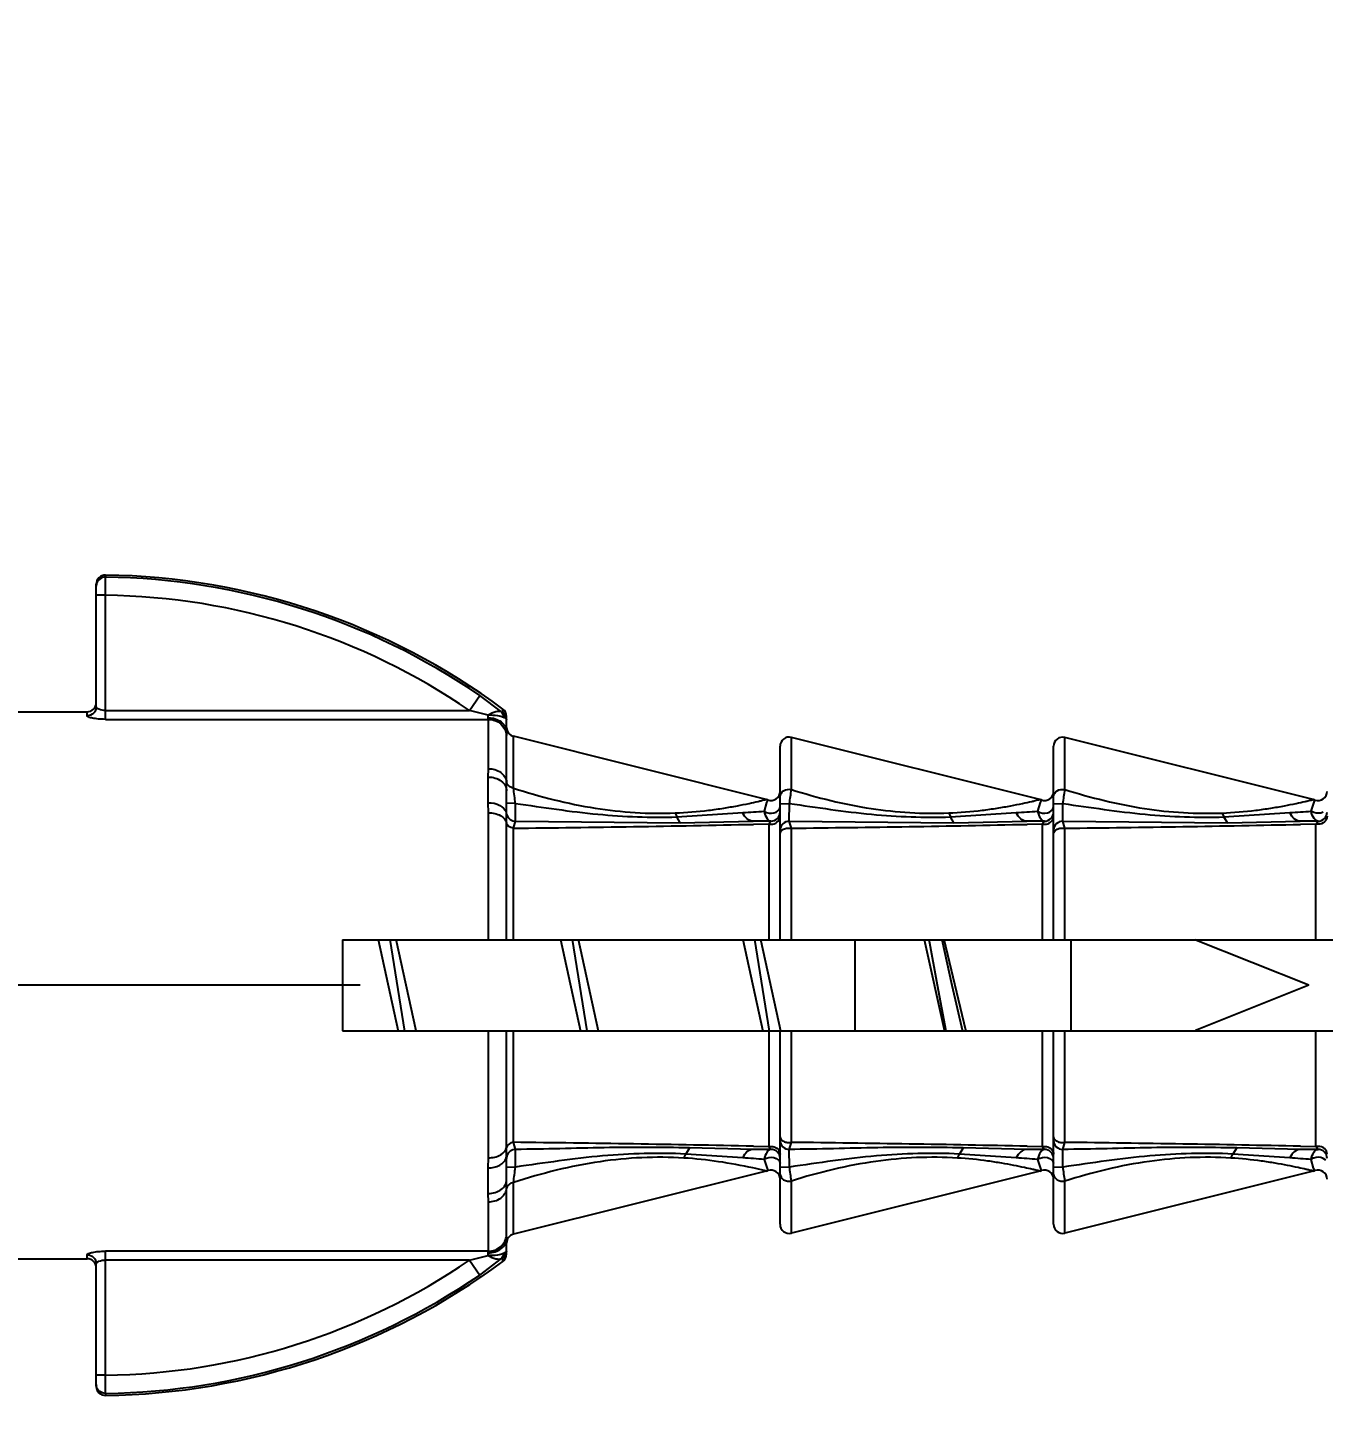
# Model space of a CAD drawing. Extents: x 10170 to 11010, y -16669 to -16075.
# Drawn here: x 10962.04 to 10972.7, y -16416.92 to -16405.47 of the extents above; entities that cross this region are included whole.
import ezdxf

# ---------------------------------------------------------------- set-up
doc = ezdxf.new("R2010")
doc.units = 0
doc.header["$MEASUREMENT"] = 0
doc.linetypes.add('CENTER', pattern=[47.5, 22, -8.5, 8.5, -8.5])
doc.layers.get('0').update_dxf_attribs({"linetype": 'CONTINUOUS'})
doc.layers.get('DEFPOINTS').update_dxf_attribs({"linetype": 'CONTINUOUS'})
doc.layers.add('02___PRT_ALL_AXES', color=7, linetype='CONTINUOUS')
doc.layers.add('5', color=2, linetype='CONTINUOUS', lineweight=9)
doc.styles.get("Standard").update_dxf_attribs({"font": 'Gulim.ttf'})
doc.dimstyles.new('STANDARD$0', dxfattribs={"dimtxt": 3.5, "dimasz": 2.5, "dimexe": 0.7, "dimexo": 0.7, "dimgap": 0.5, "dimtad": 3, "dimdec": 4, "dimdsep": 46, "dimtxsty": 'Standard', "dimcen": 0, "dimclrd": 2, "dimclre": 2, "dimclrt": 4, "dimadec": 0, "dimazin": 0, "dimtp": 0.2, "dimtm": 0.1, "dimtfac": 0.5, "dimtdec": 4, "dimtmove": 1, "dimatfit": 3, "dimfxl": 0, "dimtolj": 1, "dimarcsym": 0})

# ---------------------------------------------------------------- blocks, each defined once
blk = doc.blocks.new('*D30')
at = {"layer": '5', "color": 2, "lineweight": -2}
for p, q in [((10830.381, -16194.217), (10979.478, -16194.217)), ((10978.778, -16423.29), (10978.778, -16196.717)), ((10958.432, -16425.79), (10979.478, -16425.79))]:
    blk.add_line(p, q, dxfattribs=at)
at = {"layer": '5', "color": 2}
for points in [[(10978.362, -16196.717), (10979.195, -16196.717), (10978.778, -16194.217)], [(10978.362, -16423.29), (10979.195, -16423.29), (10978.778, -16425.79)]]:
    blk.add_solid(points, dxfattribs=at)
at = {"layer": 'DEFPOINTS', "color": 0}
for p in [(10829.681, -16194.217), (10978.778, -16194.217), (10957.732, -16425.79)]:
    blk.add_point(p, dxfattribs=at)
at = {"layer": '5', "color": 4, "insert": (10974.929, -16313.007), "char_height": 3.5, "attachment_point": 5, "rotation": 90}
blk.add_mtext('\\A1;231.5', dxfattribs=at)

msp = doc.modelspace()

# ---------------------------------------------------------------- linework, layer by layer
at = {"color": 7, "linetype": 'Continuous'}
for p, q in [((10962.68259, -16409.97066), (10962.68259, -16409.98719)), ((10962.60654, -16411.0535), (10962.60658, -16410.04567)), ((10962.68157, -16410.13646), (10962.68259, -16409.9872)), ((10962.68157, -16410.13646), (10962.60657, -16410.13645)), ((10962.68154, -16411.15755), (10962.68157, -16410.13656)), ((10965.67714, -16411.08473), (10965.76127, -16410.96176)), ((10965.94062, -16411.09695), (10965.76127, -16410.96176)), ((10962.53154, -16411.12764), (10962.53154, -16411.09514)), ((10962.68154, -16411.08463), (10965.67714, -16411.08473)), ((10965.83154, -16411.1229), (10965.67714, -16411.08473)), ((10965.94062, -16411.09695), (10965.95114, -16411.09818)), ((10965.94064, -16411.09695), (10965.96034, -16411.13652)), ((10965.95114, -16411.09818), (10965.95114, -16411.07261)), ((10965.95114, -16411.09818), (10965.97828, -16411.13618)), ((10962.68154, -16411.15755), (10965.83253, -16411.15765)), ((10965.83154, -16411.14438), (10965.83154, -16411.1229)), ((10965.83253, -16411.15765), (10965.83154, -16411.14438)), ((10965.83251, -16411.56394), (10965.83253, -16411.15765)), ((10965.96105, -16411.14203), (10965.97897, -16411.15434)), ((10965.98155, -16411.26616), (10965.98154, -16411.13292)), ((10965.98187, -16411.28985), (10965.98155, -16411.26615)), ((10965.98185, -16411.67159), (10965.98187, -16411.28985)), ((10966.03833, -16411.72364), (10966.03835, -16411.29696)), ((10968.32471, -16411.73523), (10968.32473, -16411.30613)), ((10970.57471, -16411.73531), (10970.57473, -16411.30621)), ((10968.23148, -16412.97033), (10968.23153, -16411.37889)), ((10970.48148, -16412.97041), (10970.48153, -16411.37897)), ((10965.83152, -16411.63228), (10965.83251, -16411.56394)), ((10965.83152, -16411.84332), (10965.83152, -16411.63228)), ((10965.98152, -16411.74648), (10965.98185, -16411.67159)), ((10965.98151, -16411.94346), (10965.98152, -16411.74648)), ((10965.8325, -16411.92628), (10965.83152, -16411.84332)), ((10965.97793, -16411.92175), (10965.98151, -16411.94346)), ((10966.05448, -16411.8495), (10965.98152, -16411.84739)), ((10965.98497, -16411.94264), (10965.98152, -16411.92027)), ((10966.05632, -16411.99527), (10966.05449, -16411.8495)), ((10968.12051, -16411.84113), (10968.09984, -16411.91279)), ((10968.13152, -16411.82102), (10968.12051, -16411.84113)), ((10968.19885, -16411.92158), (10968.22285, -16411.9031)), ((10968.22285, -16411.9031), (10968.23152, -16411.87907)), ((10968.23152, -16411.85257), (10968.30872, -16411.85017)), ((10968.30672, -16411.99534), (10968.30871, -16411.85017)), ((10970.37051, -16411.8412), (10970.34984, -16411.91287)), ((10970.38152, -16411.8211), (10970.37051, -16411.8412)), ((10970.44885, -16411.92165), (10970.47285, -16411.90317)), ((10970.47285, -16411.90317), (10970.48152, -16411.87914)), ((10970.48152, -16411.85265), (10970.55872, -16411.85025)), ((10970.55672, -16411.99542), (10970.55871, -16411.85025)), ((10972.59984, -16411.91294), (10972.63105, -16411.82188)), ((10965.83247, -16412.97025), (10965.8325, -16411.92628)), ((10965.98184, -16412.01202), (10965.98151, -16411.94346)), ((10965.98181, -16412.97026), (10965.98184, -16412.01202)), ((10966.03832, -16412.05349), (10966.05632, -16411.99527)), ((10966.05632, -16411.99527), (10967.4109, -16412.00854)), ((10967.36899, -16411.92794), (10967.38303, -16411.95999)), ((10967.38303, -16411.95999), (10967.92473, -16411.92494)), ((10967.4109, -16412.00853), (10967.38303, -16411.95999)), ((10967.4109, -16412.00854), (10968.01082, -16411.99532)), ((10968.15651, -16411.99533), (10968.01082, -16411.99532)), ((10968.13832, -16412.01859), (10968.01324, -16412.0214)), ((10968.13832, -16412.01859), (10968.13829, -16412.97033)), ((10968.15651, -16411.99533), (10968.13832, -16412.01858)), ((10968.13832, -16412.01859), (10968.17207, -16412.01912)), ((10968.3247, -16412.05312), (10968.30672, -16411.99534)), ((10968.30672, -16411.99534), (10969.6609, -16412.00861)), ((10969.61899, -16411.92802), (10969.63303, -16411.96006)), ((10969.63303, -16411.96006), (10970.17473, -16411.92502)), ((10969.6609, -16412.00861), (10969.63303, -16411.96006)), ((10969.6609, -16412.00861), (10970.26082, -16411.9954)), ((10970.40651, -16411.9954), (10970.26082, -16411.9954)), ((10970.38832, -16412.01866), (10970.26321, -16412.02147)), ((10970.38832, -16412.01866), (10970.38829, -16412.9704)), ((10970.40651, -16411.9954), (10970.38832, -16412.01866)), ((10970.38832, -16412.01866), (10970.42207, -16412.01919)), ((10970.5747, -16412.0532), (10970.55672, -16411.99542)), ((10970.55672, -16411.99542), (10971.9109, -16412.00868)), ((10971.86899, -16411.92809), (10971.88303, -16411.96014)), ((10971.88303, -16411.96014), (10972.42473, -16411.92509)), ((10971.9109, -16412.00868), (10971.88303, -16411.96014)), ((10971.9109, -16412.00868), (10972.51082, -16411.99547)), ((10972.65651, -16411.99548), (10972.51082, -16411.99547)), ((10972.63832, -16412.01874), (10972.51321, -16412.02155)), ((10972.63829, -16412.97048), (10972.63832, -16412.01874)), ((10972.63832, -16412.01873), (10972.65651, -16411.99548)), ((10972.65613, -16412.02067), (10972.63832, -16412.01874)), ((10966.03829, -16412.97026), (10966.03832, -16412.05349)), ((10968.32467, -16412.97034), (10968.3247, -16412.05312)), ((10970.57467, -16412.97041), (10970.5747, -16412.0532)), ((10964.63148, -16412.97021), (10964.63146, -16413.72021)), ((10964.63148, -16412.97021), (10981.13148, -16412.97076)), ((10964.92598, -16412.96783), (10965.0893, -16413.72267)), ((10965.02106, -16412.96965), (10965.14208, -16413.72206)), ((10965.23669, -16413.72141), (10965.07366, -16412.96788)), ((10966.42596, -16412.96781), (10966.5893, -16413.72273)), ((10966.52081, -16412.96815), (10966.64194, -16413.72128)), ((10966.73695, -16413.72262), (10966.57365, -16412.96791)), ((10967.92597, -16412.9679), (10968.08928, -16413.72268)), ((10968.02111, -16412.97005), (10968.14202, -16413.72177)), ((10968.0768, -16412.98196), (10968.07365, -16412.96797)), ((10968.23668, -16413.72149), (10968.0768, -16412.98196)), ((10969.41669, -16412.96816), (10969.58267, -16413.72285)), ((10969.52671, -16413.34538), (10969.45892, -16412.96866)), ((10969.56335, -16412.96863), (10969.64559, -16413.34538)), ((10969.75972, -16413.71577), (10969.58035, -16412.9684)), ((10970.62391, -16412.97041), (10970.62388, -16413.72041)), ((10972.58147, -16413.34548), (10971.64398, -16412.97045)), ((10969.59804, -16413.72345), (10969.52671, -16413.34538)), ((10969.64559, -16413.34538), (10969.73316, -16413.72317)), ((10972.58147, -16413.34548), (10971.64873, -16413.71854)), ((10964.63146, -16413.72021), (10981.13146, -16413.72076)), ((10965.83241, -16414.76423), (10965.83244, -16413.72025)), ((10965.98175, -16414.67849), (10965.98178, -16413.72026)), ((10966.03824, -16414.63703), (10966.03827, -16413.72026)), ((10968.13827, -16413.72033), (10968.13823, -16414.67207)), ((10968.2314, -16415.31177), (10968.23146, -16413.72033)), ((10968.32462, -16414.63755), (10968.32465, -16413.72034)), ((10970.38827, -16413.7204), (10970.38823, -16414.67215)), ((10970.4814, -16415.31185), (10970.48146, -16413.72041)), ((10970.57462, -16414.63762), (10970.57465, -16413.72041)), ((10972.63823, -16414.67222), (10972.63827, -16413.72048)), ((10966.05623, -16414.69525), (10966.03823, -16414.63703)), ((10968.01316, -16414.66926), (10968.13823, -16414.67207)), ((10968.13823, -16414.67207), (10968.17198, -16414.67155)), ((10968.13823, -16414.67207), (10968.15642, -16414.69533)), ((10968.30663, -16414.69533), (10968.32462, -16414.63755)), ((10970.26313, -16414.66933), (10970.38823, -16414.67215)), ((10970.38823, -16414.67215), (10970.42198, -16414.67162)), ((10970.38823, -16414.67215), (10970.40642, -16414.6954)), ((10970.55663, -16414.6954), (10970.57462, -16414.63762)), ((10972.51313, -16414.66941), (10972.63823, -16414.67222)), ((10972.65605, -16414.67029), (10972.63823, -16414.67222)), ((10972.65642, -16414.69548), (10972.63823, -16414.67222)), ((10965.83142, -16414.84719), (10965.83241, -16414.76423)), ((10965.97783, -16414.76877), (10965.98142, -16414.74706)), ((10965.98141, -16414.94404), (10965.98142, -16414.74706)), ((10965.98142, -16414.74706), (10965.98175, -16414.67849)), ((10965.98487, -16414.74788), (10965.98142, -16414.77025)), ((10966.05439, -16414.84102), (10966.05623, -16414.69525)), ((10967.44001, -16414.7663), (10967.45633, -16414.73333)), ((10967.48756, -16414.68375), (10967.45633, -16414.73333)), ((10967.92463, -16414.7657), (10967.45633, -16414.73333)), ((10968.01073, -16414.69532), (10967.48756, -16414.68375)), ((10968.15642, -16414.69533), (10968.01073, -16414.69532)), ((10968.09975, -16414.77786), (10968.13049, -16414.86823)), ((10968.19876, -16414.76908), (10968.22275, -16414.78756)), ((10968.22275, -16414.78756), (10968.23142, -16414.8116)), ((10968.30861, -16414.8405), (10968.30663, -16414.69533)), ((10969.69, -16414.76639), (10969.70634, -16414.7334)), ((10969.73757, -16414.68382), (10969.70634, -16414.7334)), ((10970.17462, -16414.76577), (10969.70634, -16414.7334)), ((10970.26072, -16414.6954), (10969.73758, -16414.68382)), ((10970.40642, -16414.6954), (10970.26072, -16414.6954)), ((10970.34975, -16414.77794), (10970.38048, -16414.86828)), ((10970.44876, -16414.76916), (10970.47275, -16414.78764)), ((10970.47275, -16414.78764), (10970.48142, -16414.81167)), ((10970.55861, -16414.84057), (10970.55663, -16414.6954)), ((10971.94, -16414.76647), (10971.95634, -16414.73348)), ((10971.98757, -16414.6839), (10971.95634, -16414.73348)), ((10972.42462, -16414.76585), (10971.95634, -16414.73348)), ((10972.51072, -16414.69547), (10971.98758, -16414.6839)), ((10972.65642, -16414.69548), (10972.51072, -16414.69547)), ((10972.61998, -16414.84873), (10972.59975, -16414.77801)), ((10972.72067, -16414.78516), (10972.69871, -16414.76919)), ((10965.83141, -16415.05823), (10965.83142, -16414.84719)), ((10966.05439, -16414.84102), (10965.98142, -16414.84313)), ((10968.1178, -16414.87373), (10968.10136, -16414.86978)), ((10968.23142, -16414.83809), (10968.30861, -16414.8405)), ((10970.48142, -16414.83816), (10970.55861, -16414.84057)), ((10972.63142, -16414.86978), (10972.61998, -16414.84873)), ((10965.98174, -16415.01893), (10965.98141, -16414.94404)), ((10966.03821, -16415.39356), (10966.03822, -16414.96688)), ((10968.32459, -16415.38454), (10968.3246, -16414.95544)), ((10970.57459, -16415.38461), (10970.5746, -16414.95551)), ((10965.8324, -16415.12656), (10965.83141, -16415.05823)), ((10965.83238, -16415.53285), (10965.8324, -16415.12656)), ((10965.98173, -16415.40067), (10965.98174, -16415.01893)), ((10965.98139, -16415.5576), (10965.9814, -16415.42683)), ((10965.9814, -16415.42683), (10965.98173, -16415.40067)), ((10962.53139, -16415.59514), (10962.53139, -16415.56264)), ((10962.68136, -16416.55337), (10962.6814, -16415.53275)), ((10965.83238, -16415.53285), (10962.6814, -16415.53275)), ((10965.67699, -16415.60577), (10965.83139, -16415.5676)), ((10965.83139, -16415.54613), (10965.83238, -16415.53285)), ((10965.83139, -16415.5676), (10965.83139, -16415.54613)), ((10965.95764, -16415.56594), (10965.94046, -16415.59357)), ((10965.96063, -16415.54863), (10965.95764, -16415.56594)), ((10965.96821, -16415.54402), (10965.96064, -16415.54863)), ((10965.9814, -16415.53271), (10965.96732, -16415.57596)), ((10965.9814, -16415.53271), (10965.96821, -16415.54402)), ((10962.60636, -16416.64426), (10962.60639, -16415.63684)), ((10965.67699, -16415.60577), (10962.68139, -16415.60567)), ((10965.67699, -16415.60577), (10965.76111, -16415.72874)), ((10965.76111, -16415.72874), (10965.94047, -16415.59357)), ((10965.94047, -16415.59357), (10965.95099, -16415.59233)), ((10965.95099, -16415.6179), (10965.95099, -16415.59233)), ((10962.68136, -16416.55384), (10962.60636, -16416.55384)), ((10962.68237, -16416.7031), (10962.68136, -16416.55384)), ((10962.68237, -16416.70311), (10962.68237, -16416.71963))]:
    msp.add_line(p, q, dxfattribs=at)
for centre, radius, start, end in [((10962.68158, -16410.04565), 0.075, 89.223808, 179.998099), ((10962.60639, -16415.59515), 5.625, 53.514362, 89.223808), ((10962.68102, -16410.06188), 0.07444, 168.324033, 179.945773), ((10962.60772, -16415.5738), 5.58711, 55.637089, 89.232196), ((10962.60812, -16415.57471), 5.43865, 55.646406, 89.226162), ((10962.53155, -16411.02014), 0.075, 269.998099, 359.998099), ((10965.90654, -16411.13291), 0.075, 359.998099, 53.514362), ((10965.88431, -16411.14603), 0.07662, 3.080384, 7.126938), ((10965.9076, -16411.1579), 0.07394, 0.068016, 17.079022), ((10966.05654, -16411.2242), 0.075, 179.998099, 255.961855), ((10968.30653, -16411.37889), 0.075, 75.961855, 179.998099), ((10970.55653, -16411.37897), 0.075, 75.961855, 179.998099), ((10942.6697, -16414.78665), 23.56851, 7.158919, 7.467407), ((10968.15652, -16411.75031), 0.075, 250.526876, 359.998099), ((10940.73536, -16407.9541), 27.84725, 351.957432, 352.196203), ((10970.40652, -16411.75039), 0.075, 250.526876, 359.998099), ((10942.98536, -16407.95417), 27.84725, 351.957432, 352.196203), ((10972.65652, -16411.75046), 0.075, 250.526878, 359.998099), ((10966.66372, -16392.48164), 19.48415, 273.710752, 274.226931), ((10968.08151, -16411.96244), 0.15, 70.526875, 75.961855), ((10968.15652, -16411.92033), 0.075, 269.998099, 359.998099), ((10968.91377, -16392.48244), 19.48343, 273.71075, 274.226946), ((10970.33151, -16411.96252), 0.15, 70.526875, 75.961855), ((10970.40652, -16411.9204), 0.075, 269.998037, 359.998088), ((10971.16363, -16392.48048), 19.48546, 273.710764, 274.226906), ((10972.58151, -16411.96259), 0.15, 70.526872, 75.961855), ((10972.65652, -16411.92048), 0.075, 269.998055, 359.998099), ((10966.05646, -16411.9204), 0.07487, 197.280735, 269.892645), ((10963.96988, -16223.96826), 188.0966, 270.6300754, 271.2317357), ((10968.30649, -16412.07032), 0.07498, 89.822248, 180.014884), ((10966.24218, -16225.11943), 186.94529, 270.638273, 271.2324778), ((10970.55649, -16412.07039), 0.07498, 89.822248, 180.014884), ((10968.49218, -16225.11969), 186.94511, 270.6382728, 271.2324781), ((10963.46334, -16632.98395), 218.36209, 88.806093, 89.3243616), ((10968.3064, -16414.62035), 0.07498, 179.981315, 270.17409), ((10965.74739, -16630.9713), 216.3491, 88.8040108, 89.3174576), ((10970.5564, -16414.62043), 0.07498, 179.981315, 270.17409), ((10967.99739, -16630.97144), 216.34916, 88.8040109, 89.3174575), ((10966.05636, -16414.77012), 0.07487, 90.104312, 162.719096), ((10966.49792, -16436.57691), 21.85782, 85.79738, 86.257515), ((10968.15642, -16414.77033), 0.075, 359.998099, 89.998021), ((10968.74245, -16436.65607), 21.9371, 85.798266, 86.256757), ((10970.40642, -16414.7704), 0.075, 359.998099, 89.998145), ((10970.99284, -16436.65039), 21.93133, 85.798167, 86.25678), ((10972.65642, -16414.77048), 0.075, 359.998099, 89.998099), ((10949.02328, -16412.71797), 17.16293, 352.470707, 352.894333), ((10968.08142, -16414.72821), 0.15, 284.034342, 289.469328), ((10968.15642, -16414.94035), 0.075, 359.998099, 109.46932), ((10947.75525, -16417.75812), 20.75942, 7.759061, 8.079359), ((10970.33142, -16414.72829), 0.15, 284.034342, 289.469328), ((10970.40642, -16414.94042), 0.075, 359.998099, 109.46932), ((10950.00525, -16417.75819), 20.75942, 7.759061, 8.079359), ((10972.58142, -16414.72836), 0.15, 284.034342, 289.469324), ((10972.65642, -16414.94049), 0.075, 359.998099, 109.46932), ((10968.3064, -16415.31178), 0.075, 179.998099, 284.034342), ((10970.5564, -16415.31185), 0.075, 179.998099, 284.034342), ((10966.0564, -16415.46632), 0.075, 104.034342, 179.998099), ((10965.90639, -16415.5576), 0.075, 306.481836, 359.998099), ((10965.90659, -16415.53172), 0.07513, 306.224081, 323.930022), ((10962.53139, -16415.67014), 0.075, 359.998099, 89.998099), ((10962.61019, -16411.11954), 5.43429, 270.750443, 304.356703), ((10962.60654, -16411.09515), 5.625, 270.77239, 306.481836), ((10962.6079, -16411.11656), 5.58704, 270.763725, 304.359253), ((10962.68088, -16416.62841), 0.07452, 180.056178, 192.315526), ((10962.68136, -16416.64464), 0.075, 179.998099, 270.77239)]:
    msp.add_arc(centre, radius, start, end, dxfattribs=at)
for points, knots in [([(10962.68259, -16409.98719), (10962.66567, -16409.98696), (10962.63062, -16409.99863), (10962.61153, -16410.03029), (10962.60812, -16410.04682)], [0, 0, 0, 0, 0.50069568, 1, 1, 1, 1]), ([(10962.60654, -16411.05373), (10962.60654, -16411.07263), (10962.59027, -16411.11214), (10962.55064, -16411.12764), (10962.53154, -16411.12764)], [0, 0, 0, 0, 0.49742801, 1, 1, 1, 1]), ([(10962.68154, -16411.08463), (10962.66325, -16411.08462), (10962.63789, -16411.08124), (10962.60655, -16411.06352), (10962.60654, -16411.05373)], [0, 0, 0, 0, 0.65142701, 1, 1, 1, 1]), ([(10965.94064, -16411.09696), (10965.926, -16411.09067), (10965.88473, -16411.09419), (10965.85049, -16411.11111), (10965.83153, -16411.12291)], [0, 0, 0, 0, 0.41649047, 1, 1, 1, 1]), ([(10965.83154, -16411.12291), (10965.85631, -16411.12076), (10965.90036, -16411.1223), (10965.94449, -16411.1324), (10965.96105, -16411.14203)], [0, 0, 0, 0, 0.56487905, 1, 1, 1, 1]), ([(10962.68154, -16411.15755), (10962.6625, -16411.15754), (10962.62751, -16411.15614), (10962.57947, -16411.14932), (10962.55088, -16411.14194), (10962.53155, -16411.13283), (10962.53154, -16411.12764)], [0, 0, 0, 0, 0.3663024, 0.68097271, 0.90019784, 1, 1, 1, 1]), ([(10965.83154, -16411.14438), (10965.86877, -16411.14438), (10965.92588, -16411.16118), (10965.9729, -16411.21503), (10965.98154, -16411.248), (10965.98154, -16411.26368)], [0, 0, 0, 0, 0.53359975, 0.7751363, 1, 1, 1, 1]), ([(10965.83253, -16411.15765), (10965.86849, -16411.15765), (10965.9425, -16411.1842), (10965.97847, -16411.25472), (10965.98187, -16411.28985)], [0, 0, 0, 0, 0.50470211, 1, 1, 1, 1]), ([(10965.97897, -16411.15434), (10965.97966, -16411.15498), (10965.98065, -16411.15598), (10965.98154, -16411.1573), (10965.98154, -16411.15781)], [0, 0, 0, 0, 0.64772405, 1, 1, 1, 1]), ([(10965.83251, -16411.56394), (10965.86772, -16411.56395), (10965.93564, -16411.58098), (10965.97829, -16411.64158), (10965.98185, -16411.67159)], [0, 0, 0, 0, 0.53806112, 1, 1, 1, 1]), ([(10965.83152, -16411.63228), (10965.8686, -16411.63228), (10965.92507, -16411.64783), (10965.97271, -16411.69952), (10965.98152, -16411.73143), (10965.98152, -16411.74648)], [0, 0, 0, 0, 0.54072463, 0.78038997, 1, 1, 1, 1]), ([(10966.03833, -16411.72364), (10966.02425, -16411.72085), (10965.99822, -16411.70954), (10965.98333, -16411.68404), (10965.98185, -16411.67159)], [0, 0, 0, 0, 0.53387716, 1, 1, 1, 1]), ([(10966.03833, -16411.72364), (10966.25833, -16411.79409), (10966.69651, -16411.90696), (10967.14965, -16411.9368), (10967.36903, -16411.92798)], [0, 0, 0, 0, 0.51270553, 1, 1, 1, 1]), ([(10968.23152, -16411.79268), (10968.23152, -16411.77439), (10968.25943, -16411.73543), (10968.30338, -16411.73102), (10968.32471, -16411.73523)], [0, 0, 0, 0, 0.45682061, 1, 1, 1, 1]), ([(10968.32471, -16411.73523), (10968.53899, -16411.8023), (10968.96555, -16411.90905), (10969.40585, -16411.93662), (10969.61903, -16411.92806)], [0, 0, 0, 0, 0.51277118, 1, 1, 1, 1]), ([(10970.48152, -16411.79275), (10970.48152, -16411.77446), (10970.50943, -16411.7355), (10970.55338, -16411.7311), (10970.57471, -16411.73531)], [0, 0, 0, 0, 0.45682061, 1, 1, 1, 1]), ([(10970.57471, -16411.73531), (10970.78899, -16411.80238), (10971.21555, -16411.90913), (10971.65585, -16411.9367), (10971.86903, -16411.92813)], [0, 0, 0, 0, 0.51277118, 1, 1, 1, 1]), ([(10965.83152, -16411.84332), (10965.86365, -16411.84332), (10965.92225, -16411.85414), (10965.96982, -16411.89736), (10965.97793, -16411.92175)], [0, 0, 0, 0, 0.55564161, 1, 1, 1, 1]), ([(10966.05448, -16411.8495), (10966.28015, -16411.88132), (10966.71998, -16411.95012), (10967.16614, -16411.9665), (10967.38303, -16411.95999)], [0, 0, 0, 0, 0.51225867, 1, 1, 1, 1]), ([(10967.36903, -16411.92798), (10967.46088, -16411.9243), (10967.59436, -16411.91319), (10967.76432, -16411.88915), (10967.87506, -16411.86985), (10967.96954, -16411.85094), (10968.03602, -16411.83607), (10968.0775, -16411.82671), (10968.09806, -16411.82138), (10968.1108, -16411.81916), (10968.11641, -16411.81692), (10968.1179, -16411.81692)], [0, 0, 0, 0, 0.36369632, 0.52914306, 0.67906054, 0.80838348, 0.91033995, 0.9485187, 0.97675395, 0.99412563, 1, 1, 1, 1]), ([(10968.09984, -16411.91279), (10968.10475, -16411.93446), (10968.11425, -16411.9673), (10968.14394, -16411.99533), (10968.15651, -16411.99533)], [0, 0, 0, 0, 0.63864713, 1, 1, 1, 1]), ([(10968.09984, -16411.91279), (10968.10616, -16411.9178), (10968.13656, -16411.93383), (10968.17535, -16411.9326), (10968.19885, -16411.92158)], [0, 0, 0, 0, 0.23691573, 1, 1, 1, 1]), ([(10968.30872, -16411.85017), (10968.53365, -16411.88196), (10968.97211, -16411.95033), (10969.41683, -16411.96655), (10969.63303, -16411.96006)], [0, 0, 0, 0, 0.51225371, 1, 1, 1, 1]), ([(10969.61903, -16411.92806), (10969.71088, -16411.92437), (10969.84436, -16411.91326), (10970.01432, -16411.88923), (10970.12506, -16411.86992), (10970.21954, -16411.85102), (10970.28602, -16411.83614), (10970.3275, -16411.82678), (10970.34806, -16411.82145), (10970.3608, -16411.81923), (10970.36641, -16411.81699), (10970.3679, -16411.817)], [0, 0, 0, 0, 0.36369632, 0.52914306, 0.67906054, 0.80838348, 0.91033995, 0.9485187, 0.97675395, 0.99412563, 1, 1, 1, 1]), ([(10970.34984, -16411.91287), (10970.35475, -16411.93453), (10970.36425, -16411.96738), (10970.39394, -16411.9954), (10970.40651, -16411.9954)], [0, 0, 0, 0, 0.63864391, 1, 1, 1, 1]), ([(10970.34984, -16411.91287), (10970.35616, -16411.91787), (10970.38656, -16411.9339), (10970.42535, -16411.93267), (10970.44885, -16411.92165)], [0, 0, 0, 0, 0.23691573, 1, 1, 1, 1]), ([(10970.55872, -16411.85025), (10970.78365, -16411.88204), (10971.22211, -16411.95041), (10971.66683, -16411.96663), (10971.88303, -16411.96014)], [0, 0, 0, 0, 0.51225371, 1, 1, 1, 1]), ([(10971.86903, -16411.92813), (10971.96088, -16411.92445), (10972.09436, -16411.91334), (10972.26432, -16411.8893), (10972.37506, -16411.87), (10972.46954, -16411.85109), (10972.53602, -16411.83622), (10972.5775, -16411.82686), (10972.59806, -16411.82153), (10972.6108, -16411.81931), (10972.61641, -16411.81706), (10972.6179, -16411.81707)], [0, 0, 0, 0, 0.36369632, 0.52914306, 0.67906054, 0.80838348, 0.91033995, 0.9485187, 0.97675395, 0.99412563, 1, 1, 1, 1]), ([(10972.65651, -16411.99548), (10972.64395, -16411.99548), (10972.61426, -16411.96745), (10972.60475, -16411.93461), (10972.59984, -16411.91294)], [0, 0, 0, 0, 0.36130274, 1, 1, 1, 1]), ([(10972.69885, -16411.92173), (10972.67535, -16411.93275), (10972.63656, -16411.93398), (10972.60616, -16411.91795), (10972.59984, -16411.91294)], [0, 0, 0, 0, 0.76308432, 1, 1, 1, 1]), ([(10965.8325, -16411.92628), (10965.86715, -16411.92628), (10965.92864, -16411.93654), (10965.97801, -16411.98633), (10965.98184, -16412.01202)], [0, 0, 0, 0, 0.57154734, 1, 1, 1, 1]), ([(10966.03832, -16412.05349), (10966.0311, -16412.05235), (10966.00827, -16412.04688), (10965.98431, -16412.0286), (10965.98184, -16412.01202)], [0, 0, 0, 0, 0.3035843, 1, 1, 1, 1]), ([(10968.01082, -16411.99532), (10967.99326, -16411.99532), (10967.95443, -16411.9786), (10967.93298, -16411.94441), (10967.92473, -16411.92494)], [0, 0, 0, 0, 0.45357894, 1, 1, 1, 1]), ([(10968.17207, -16412.01912), (10968.18794, -16412.0162), (10968.21797, -16412.00158), (10968.23151, -16411.97002), (10968.23151, -16411.95522)], [0, 0, 0, 0, 0.52154919, 1, 1, 1, 1]), ([(10970.26082, -16411.9954), (10970.24327, -16411.9954), (10970.20443, -16411.97867), (10970.18299, -16411.94449), (10970.17473, -16411.92502)], [0, 0, 0, 0, 0.45357909, 1, 1, 1, 1]), ([(10970.42207, -16412.01919), (10970.43794, -16412.01627), (10970.46797, -16412.00166), (10970.48151, -16411.97009), (10970.48151, -16411.95529)], [0, 0, 0, 0, 0.52154924, 1, 1, 1, 1]), ([(10972.51082, -16411.99547), (10972.49327, -16411.99547), (10972.45443, -16411.97875), (10972.43299, -16411.94456), (10972.42473, -16411.92509)], [0, 0, 0, 0, 0.45357909, 1, 1, 1, 1]), ([(10972.73151, -16411.95537), (10972.73151, -16411.97247), (10972.71284, -16412.00911), (10972.67499, -16412.02075), (10972.65613, -16412.02067)], [0, 0, 0, 0, 0.47554652, 1, 1, 1, 1]), ([(10968.23151, -16412.09922), (10968.23151, -16412.08347), (10968.25521, -16412.06018), (10968.29119, -16412.05139), (10968.31359, -16412.05136), (10968.3247, -16412.05312)], [0, 0, 0, 0, 0.41864651, 0.70113979, 1, 1, 1, 1]), ([(10970.48151, -16412.0993), (10970.48151, -16412.08354), (10970.50521, -16412.06026), (10970.54119, -16412.05147), (10970.56359, -16412.05143), (10970.5747, -16412.0532)], [0, 0, 0, 0, 0.41864651, 0.70113979, 1, 1, 1, 1]), ([(10966.03824, -16414.63703), (10966.03102, -16414.63817), (10966.00818, -16414.64364), (10965.98422, -16414.66191), (10965.98175, -16414.67849)], [0, 0, 0, 0, 0.30358432, 1, 1, 1, 1]), ([(10968.17198, -16414.67155), (10968.18785, -16414.67446), (10968.21788, -16414.68908), (10968.23142, -16414.72065), (10968.23142, -16414.73545)], [0, 0, 0, 0, 0.52154895, 1, 1, 1, 1]), ([(10968.23143, -16414.59144), (10968.23143, -16414.6072), (10968.25512, -16414.63048), (10968.29111, -16414.63928), (10968.3135, -16414.63931), (10968.32462, -16414.63755)], [0, 0, 0, 0, 0.41864677, 0.70113985, 1, 1, 1, 1]), ([(10970.42198, -16414.67162), (10970.43785, -16414.67454), (10970.46788, -16414.68916), (10970.48142, -16414.72072), (10970.48142, -16414.73552)], [0, 0, 0, 0, 0.52154909, 1, 1, 1, 1]), ([(10970.48143, -16414.59151), (10970.48143, -16414.60727), (10970.50512, -16414.63056), (10970.54111, -16414.63935), (10970.5635, -16414.63938), (10970.57462, -16414.63762)], [0, 0, 0, 0, 0.41864677, 0.70113985, 1, 1, 1, 1]), ([(10972.73142, -16414.7356), (10972.73142, -16414.7185), (10972.71275, -16414.68186), (10972.6749, -16414.67021), (10972.65605, -16414.67029)], [0, 0, 0, 0, 0.47554613, 1, 1, 1, 1]), ([(10965.83142, -16414.84719), (10965.86355, -16414.84719), (10965.92216, -16414.83638), (10965.96973, -16414.79315), (10965.97783, -16414.76877)], [0, 0, 0, 0, 0.55564428, 1, 1, 1, 1]), ([(10965.83241, -16414.76423), (10965.86706, -16414.76423), (10965.92855, -16414.75397), (10965.97792, -16414.70418), (10965.98175, -16414.67849)], [0, 0, 0, 0, 0.57154689, 1, 1, 1, 1]), ([(10967.44002, -16414.76627), (10967.21039, -16414.752), (10966.73257, -16414.77508), (10966.27071, -16414.89245), (10966.03822, -16414.96688)], [0, 0, 0, 0, 0.48520145, 1, 1, 1, 1]), ([(10967.45633, -16414.73333), (10967.22837, -16414.72342), (10966.75731, -16414.73472), (10966.29319, -16414.80736), (10966.05439, -16414.84102)], [0, 0, 0, 0, 0.48616299, 1, 1, 1, 1]), ([(10967.48756, -16414.68375), (10967.25362, -16414.67825), (10966.7763, -16414.67623), (10966.29937, -16414.69496), (10966.05623, -16414.69525)], [0, 0, 0, 0, 0.49042789, 1, 1, 1, 1]), ([(10968.10136, -16414.86978), (10968.07039, -16414.86238), (10967.85292, -16414.81224), (10967.63104, -16414.77814), (10967.44002, -16414.76627)], [0, 0, 0, 0, 0.14261843, 1, 1, 1, 1]), ([(10968.01073, -16414.69532), (10967.99318, -16414.69532), (10967.95434, -16414.71205), (10967.93289, -16414.74623), (10967.92463, -16414.7657)], [0, 0, 0, 0, 0.45358512, 1, 1, 1, 1]), ([(10968.15642, -16414.69533), (10968.14386, -16414.69533), (10968.11417, -16414.72335), (10968.10465, -16414.7562), (10968.09974, -16414.77786)], [0, 0, 0, 0, 0.3613129, 1, 1, 1, 1]), ([(10968.09975, -16414.77786), (10968.10606, -16414.77286), (10968.13647, -16414.75683), (10968.17526, -16414.75806), (10968.19876, -16414.76908)], [0, 0, 0, 0, 0.23692002, 1, 1, 1, 1]), ([(10969.73758, -16414.68382), (10969.50369, -16414.67833), (10969.02651, -16414.67631), (10968.54971, -16414.69502), (10968.30663, -16414.69533)], [0, 0, 0, 0, 0.49042996, 1, 1, 1, 1]), ([(10969.70634, -16414.7334), (10969.47907, -16414.72352), (10969.00944, -16414.73469), (10968.54668, -16414.80687), (10968.30861, -16414.8405)], [0, 0, 0, 0, 0.486168, 1, 1, 1, 1]), ([(10969.69037, -16414.7664), (10969.46686, -16414.75252), (10969.00184, -16414.77334), (10968.55144, -16414.88446), (10968.3246, -16414.95544)], [0, 0, 0, 0, 0.48510551, 1, 1, 1, 1]), ([(10970.3678, -16414.87381), (10970.36262, -16414.87377), (10970.35167, -16414.86924), (10970.33205, -16414.86553), (10970.29524, -16414.85643), (10970.23572, -16414.84347), (10970.15085, -16414.82584), (10970.05077, -16414.80764), (10969.89609, -16414.78389), (10969.77436, -16414.77162), (10969.69037, -16414.7664)], [0, 0, 0, 0, 0.02262516, 0.05019195, 0.08758686, 0.18805094, 0.31641674, 0.46618983, 0.63236973, 1, 1, 1, 1]), ([(10970.26072, -16414.6954), (10970.24317, -16414.6954), (10970.20434, -16414.71212), (10970.18288, -16414.74631), (10970.17463, -16414.76577)], [0, 0, 0, 0, 0.45358357, 1, 1, 1, 1]), ([(10970.40642, -16414.6954), (10970.39386, -16414.6954), (10970.36417, -16414.72343), (10970.35465, -16414.75627), (10970.34975, -16414.77794)], [0, 0, 0, 0, 0.36131263, 1, 1, 1, 1]), ([(10970.34975, -16414.77794), (10970.35606, -16414.77293), (10970.38647, -16414.7569), (10970.42526, -16414.75814), (10970.44876, -16414.76916)], [0, 0, 0, 0, 0.23691989, 1, 1, 1, 1]), ([(10971.98758, -16414.6839), (10971.75369, -16414.6784), (10971.27651, -16414.67638), (10970.79971, -16414.69509), (10970.55663, -16414.6954)], [0, 0, 0, 0, 0.49042996, 1, 1, 1, 1]), ([(10971.95634, -16414.73348), (10971.72907, -16414.7236), (10971.25944, -16414.73476), (10970.79668, -16414.80694), (10970.55861, -16414.84057)], [0, 0, 0, 0, 0.486168, 1, 1, 1, 1]), ([(10971.94037, -16414.76648), (10971.71686, -16414.75259), (10971.25184, -16414.77341), (10970.80144, -16414.88453), (10970.5746, -16414.95551)], [0, 0, 0, 0, 0.48510551, 1, 1, 1, 1]), ([(10972.6178, -16414.87388), (10972.61262, -16414.87385), (10972.60167, -16414.86931), (10972.58205, -16414.8656), (10972.54524, -16414.85651), (10972.48572, -16414.84355), (10972.40085, -16414.82591), (10972.30077, -16414.80772), (10972.14609, -16414.78397), (10972.02436, -16414.77169), (10971.94037, -16414.76648)], [0, 0, 0, 0, 0.02262516, 0.05019195, 0.08758686, 0.18805094, 0.31641674, 0.46618983, 0.63236973, 1, 1, 1, 1]), ([(10972.51072, -16414.69547), (10972.49317, -16414.69547), (10972.45434, -16414.7122), (10972.43288, -16414.74638), (10972.42463, -16414.76585)], [0, 0, 0, 0, 0.45358357, 1, 1, 1, 1]), ([(10972.59975, -16414.77801), (10972.60459, -16414.75633), (10972.61418, -16414.7235), (10972.64386, -16414.69548), (10972.65642, -16414.69548)], [0, 0, 0, 0, 0.6386642, 1, 1, 1, 1]), ([(10972.69871, -16414.76919), (10972.67521, -16414.75819), (10972.63645, -16414.75698), (10972.60606, -16414.773), (10972.59975, -16414.77801)], [0, 0, 0, 0, 0.76306884, 1, 1, 1, 1]), ([(10968.23142, -16414.89799), (10968.23142, -16414.91628), (10968.25932, -16414.95524), (10968.30327, -16414.95965), (10968.3246, -16414.95544)], [0, 0, 0, 0, 0.45682168, 1, 1, 1, 1]), ([(10970.48142, -16414.89806), (10970.48142, -16414.91635), (10970.50932, -16414.95531), (10970.55327, -16414.95972), (10970.5746, -16414.95551)], [0, 0, 0, 0, 0.45682168, 1, 1, 1, 1]), ([(10965.83141, -16415.05823), (10965.86848, -16415.05823), (10965.92495, -16415.04268), (10965.9726, -16414.991), (10965.98141, -16414.95909), (10965.98141, -16414.94404)], [0, 0, 0, 0, 0.54072544, 0.78039094, 1, 1, 1, 1]), ([(10966.03822, -16414.96688), (10966.02414, -16414.96967), (10965.99811, -16414.98098), (10965.98322, -16415.00648), (10965.98174, -16415.01893)], [0, 0, 0, 0, 0.5338772, 1, 1, 1, 1]), ([(10965.8324, -16415.12656), (10965.8676, -16415.12656), (10965.93552, -16415.10953), (10965.97818, -16415.04894), (10965.98174, -16415.01893)], [0, 0, 0, 0, 0.53806093, 1, 1, 1, 1]), ([(10965.83139, -16415.54613), (10965.86862, -16415.54613), (10965.92573, -16415.52934), (10965.97276, -16415.47549), (10965.9814, -16415.44252), (10965.9814, -16415.42683)], [0, 0, 0, 0, 0.53359571, 0.7751318, 1, 1, 1, 1]), ([(10965.83238, -16415.53285), (10965.86835, -16415.53286), (10965.94236, -16415.50631), (10965.97833, -16415.4358), (10965.98173, -16415.40067)], [0, 0, 0, 0, 0.50470258, 1, 1, 1, 1]), ([(10962.53139, -16415.56264), (10962.5314, -16415.55745), (10962.55073, -16415.54835), (10962.57932, -16415.54097), (10962.62737, -16415.53416), (10962.66235, -16415.53275), (10962.6814, -16415.53275)], [0, 0, 0, 0, 0.09980054, 0.31902331, 0.63369908, 1, 1, 1, 1]), ([(10962.53139, -16415.56264), (10962.55049, -16415.56264), (10962.59013, -16415.57815), (10962.60639, -16415.61766), (10962.60639, -16415.63656)], [0, 0, 0, 0, 0.50257197, 1, 1, 1, 1]), ([(10965.96064, -16415.54863), (10965.94408, -16415.55821), (10965.90003, -16415.5682), (10965.85609, -16415.56974), (10965.83139, -16415.5676)], [0, 0, 0, 0, 0.4355577, 1, 1, 1, 1]), ([(10965.83139, -16415.5676), (10965.85034, -16415.57939), (10965.88457, -16415.5963), (10965.92582, -16415.59985), (10965.94046, -16415.59357)], [0, 0, 0, 0, 0.5835578, 1, 1, 1, 1]), ([(10962.60639, -16415.63656), (10962.6064, -16415.62677), (10962.63774, -16415.60905), (10962.6631, -16415.60567), (10962.68139, -16415.60567)], [0, 0, 0, 0, 0.3485718, 1, 1, 1, 1]), ([(10962.68237, -16416.70311), (10962.66558, -16416.70333), (10962.63083, -16416.69186), (10962.61164, -16416.66066), (10962.60807, -16416.6443)], [0, 0, 0, 0, 0.50069595, 1, 1, 1, 1])]:
    msp.add_open_spline(points, degree=3, knots=knots, dxfattribs=at)
for points in [[(10972.63105, -16411.82188), (10972.63121, -16411.82164), (10972.63136, -16411.82141), (10972.63152, -16411.82117)], [(10968.13049, -16414.86823), (10968.1308, -16414.8687), (10968.13111, -16414.86916), (10968.13142, -16414.86963)], [(10970.38048, -16414.86828), (10970.38079, -16414.86876), (10970.38111, -16414.86923), (10970.38142, -16414.86971)]]:
    msp.add_open_spline(points, degree=3, dxfattribs=at)
at = {"layer": '02___PRT_ALL_AXES', "color": 7, "linetype": 'Continuous'}
for p, q in [((10957.88154, -16411.09499), (10962.53154, -16411.09514)), ((10968.1179, -16411.81692), (10966.03835, -16411.29696)), ((10970.3679, -16411.817), (10968.32473, -16411.30613)), ((10972.6179, -16411.81707), (10970.57473, -16411.30621)), ((10968.84817, -16413.72035), (10968.8482, -16412.97035)), ((10968.1178, -16414.87373), (10966.03821, -16415.39356)), ((10970.3678, -16414.87381), (10968.32459, -16415.38454)), ((10972.6178, -16414.87388), (10970.57459, -16415.38461)), ((10957.88139, -16415.59499), (10962.53139, -16415.59514))]:
    msp.add_line(p, q, dxfattribs=at)
at = {"layer": '02___PRT_ALL_AXES', "color": 1, "linetype": 'CENTER'}
msp.add_line((10964.77774, -16413.34499), (10921.66192, -16413.34499), dxfattribs=at)

# ---------------------------------------------------------------- dimensions: what is measured, and where the dimension line sits
at = {"layer": '5'}
dim = msp.add_linear_dim(base=(10978.77844, -16194.2171), p1=(10957.73154, -16425.78961), p2=(10829.68058, -16194.2171), angle=90, text='231.5', dimstyle='STANDARD$0', override={"dimfxl": 1.25, "dimtfill": 1}, dxfattribs=at)
dim.commit()
dim.dimension.update_dxf_attribs({"geometry": '*D30', "text_midpoint": (10977.22784, -16313.00679), "dimtype": 160})

doc.saveas('drawing.dxf')
